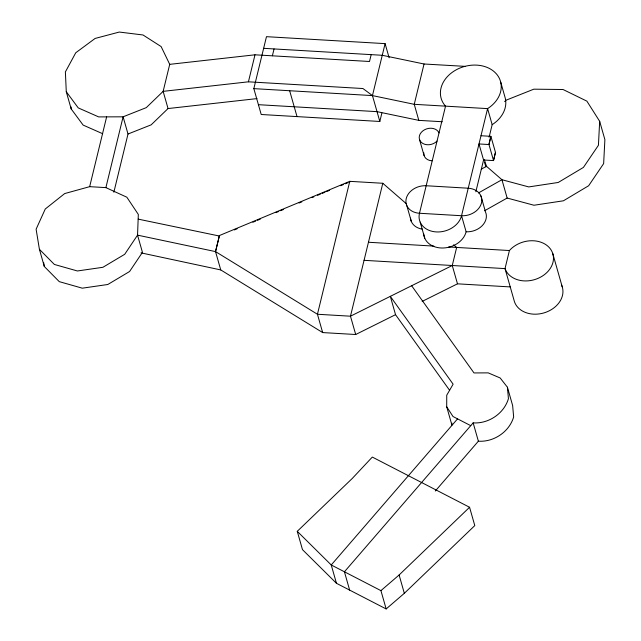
<?xml version="1.0" encoding="UTF-8"?>
<svg xmlns="http://www.w3.org/2000/svg" width="641" height="641" viewBox="0 0 641 641"><rect width="100%" height="100%" fill="white"/><g stroke="black" fill="none" stroke-linecap="round" stroke-linejoin="round"><path stroke-width="0.96" d="M451.929 423.18L451.921 425.111L446.705 406.795L446.737 395.217L453.123 384.183L390.321 296.35L395.537 314.675L449.613 390.305M504.659 101.615L506.07 100.204L533.833 89.171L563.062 89.516L586.884 101.142L599.672 121.317L598.422 145.291L583.43 167.413L558.231 182.469L528.745 186.924L501.935 179.72L486.463 166.283L484.356 159.753M488.971 144.537L478.995 143.953L483.57 160.002L493.538 160.587L488.971 144.537L490.894 136.325L480.99 135.74M493.538 160.587L495.469 152.374L490.894 136.325L488.899 144.537M89.66 186.667L105.885 187.621L126.846 197.212L138.328 214.447L137.543 235.143L142.446 252.346L129.594 271.504L107.784 284.5L82.288 288.178L59.276 281.647L44.309 266.504L39.405 249.301L36.112 229.19L45.279 208.982L64.693 193.566L89.66 186.667L106.63 116.878M105.885 187.621L123.104 116.814L146.284 107.632L163.143 91.351L169.713 64.348L161.131 46.577L143.007 34.975L119.29 32.05L95.116 38.444L75.75 52.77L65.382 71.92L66.279 91.727L71.175 108.93L83.13 125.091L102.664 133.713M113.858 192.212L128.008 134.017L123.104 116.814L98.658 116.902L78.234 107.888L66.279 91.727M128.008 134.017L151.18 124.835L168.046 108.553L163.143 91.351L248.428 81.816L254.998 54.806L369.512 61.488L371.179 54.629M381.9 112.952L379.825 121.469L261.207 114.499L253.836 88.634L266.472 36.673L385.097 43.636L389.127 57.794M395.537 314.675L355.699 334.514L322.663 332.575L220.744 269.925L215.528 251.609L219.438 235.535L349.77 181.339L382.797 183.278L406.522 203.886M272.385 55.791L274.052 48.932M379.825 121.469L372.453 95.597L385.097 43.636M382.797 183.278L350.475 316.197L355.699 334.514M423.677 233.861A21.77 17.083 -15.9 0 0 443.628 247.987A21.77 17.083 -15.9 0 0 466.119 231.778L461.544 215.729L487.593 108.617A30.872 24.222 -15.9 0 0 496.174 73.627L496.11 73.579A30.808 24.174 -15.9 0 0 464.957 66.352L423.981 63.996M510.244 286.92L457.482 283.827L452.266 265.502L456.656 247.442L453.636 244.814M475.846 191.755L483.57 160.002M489.099 137.262L492.16 124.666A30.872 24.222 -15.9 0 0 505.252 98.089L500.685 82.04M493.474 160.587L495.469 152.374M364.064 260.326L505.02 268.603A25.031 19.647 -15.9 0 0 540.211 277.329A25.031 19.647 -15.9 0 0 547.799 246.128A25.031 19.647 -15.9 0 0 509.419 250.535L505.02 268.603L514.499 301.863A25.031 19.647 -15.9 0 0 545.723 312.327A25.031 19.647 -15.9 0 0 561.508 284.949M452.266 265.502L350.475 316.197L317.447 314.258L215.528 251.609L219.438 235.535M457.554 418.861L331.237 564.977L336.453 583.294L386.154 608.95L404.327 593.318L474.789 525.588L469.565 507.271L372.317 457.073L352.278 478.442L297.264 531.325L302.48 549.641L336.453 583.294M411.642 285.734L473.995 372.942L488.21 372.87L500.18 377.982L507.416 387.22L508.433 398.654C504.066 413.581 488.49 423.933 473.154 422.876L344.425 571.788L349.641 590.105M435.303 491.022L478.378 441.192C493.706 442.25 509.283 431.898 513.649 416.979L512.64 405.537L507.416 387.22M386.154 608.95L380.93 590.633L399.111 574.993L469.565 507.271M481.247 169.216L486.463 166.283M478.466 192.941L501.935 179.72L507.151 198.045L533.969 205.24L563.447 200.793L588.654 185.73L603.646 163.607L604.888 139.634L599.672 121.317M484.548 210.769L507.151 198.045M422.155 301.414L457.482 283.827M234.382 229.919L237.154 228.765M252.866 222.235L255.639 221.081M257.49 220.312L260.262 219.158M275.975 212.62L278.747 211.474M280.598 210.705L283.37 209.551M299.083 203.013L301.855 201.859M312.023 197.628L313.874 196.867M317.567 195.329L320.34 194.175M322.191 193.406L324.963 192.252M326.814 191.483L329.586 190.329M340.675 185.714L343.448 184.56M345.299 183.791L348.071 182.637M169.713 64.348L254.998 54.806M168.046 108.553L257.001 98.602M263.643 48.323L382.26 55.286L424.046 63.996L414.246 104.315L418.813 120.364L442.282 121.742M248.428 81.816L362.934 88.53L372.453 95.597L414.246 104.315L487.593 108.617L492.16 124.666M253.836 88.634L372.453 95.597M258.411 104.683L377.028 111.646L418.813 120.364M461.544 215.729L419.486 213.261A17.179 13.477 -15.9 0 1 406.242 198.526A17.179 13.477 -15.9 0 1 426.177 185.746L468.234 188.214A17.179 13.477 -15.9 0 1 481.479 202.941A17.179 13.477 -15.9 0 1 461.544 215.729A21.77 17.083 -15.9 0 1 436.273 231.93A21.77 17.083 -15.9 0 1 419.486 213.261L445.535 106.15A30.872 24.222 -15.9 0 1 464.949 66.344M368.455 242.258L433.861 246.104M448.724 246.969L509.419 250.535M219.591 236.072L138.232 219.134M215.528 251.609L137.543 235.143L124.699 254.309L102.889 267.297L77.393 270.975L54.373 264.453L39.405 249.301M140.996 252.866L220.744 269.925M470.742 425.664L453.019 416.522L446.705 406.795M380.93 590.633L331.237 564.977L297.264 531.325M484.444 162.221L485.95 166.884M552.734 253.475L562.205 286.735M480.934 195.938L485.501 211.987A17.179 13.477 -15.9 0 1 466.119 231.778M419.494 139.466L424.07 155.515M420.184 222.139L424.759 238.188M473.154 422.876L478.378 441.192M406.787 205.537L411.362 221.586M349.922 181.876L349.77 181.339L317.447 314.258L322.663 332.575M289.652 90.734L297.023 116.606M399.111 574.993L404.327 593.318M43.684 262.666L44.309 266.504M71.087 106.943L71.175 108.93M422.347 229.133A17.179 13.477 -15.9 0 1 410.512 218.172M431.978 160.811A10.312 8.093 -15.9 0 1 423.821 152.854M437.034 141.092A10.312 8.093 -15.9 0 1 421.441 142.462A10.312 8.093 -15.9 0 1 424.526 129.786A10.312 8.093 -15.9 0 1 439.021 132.927"/></g></svg>
